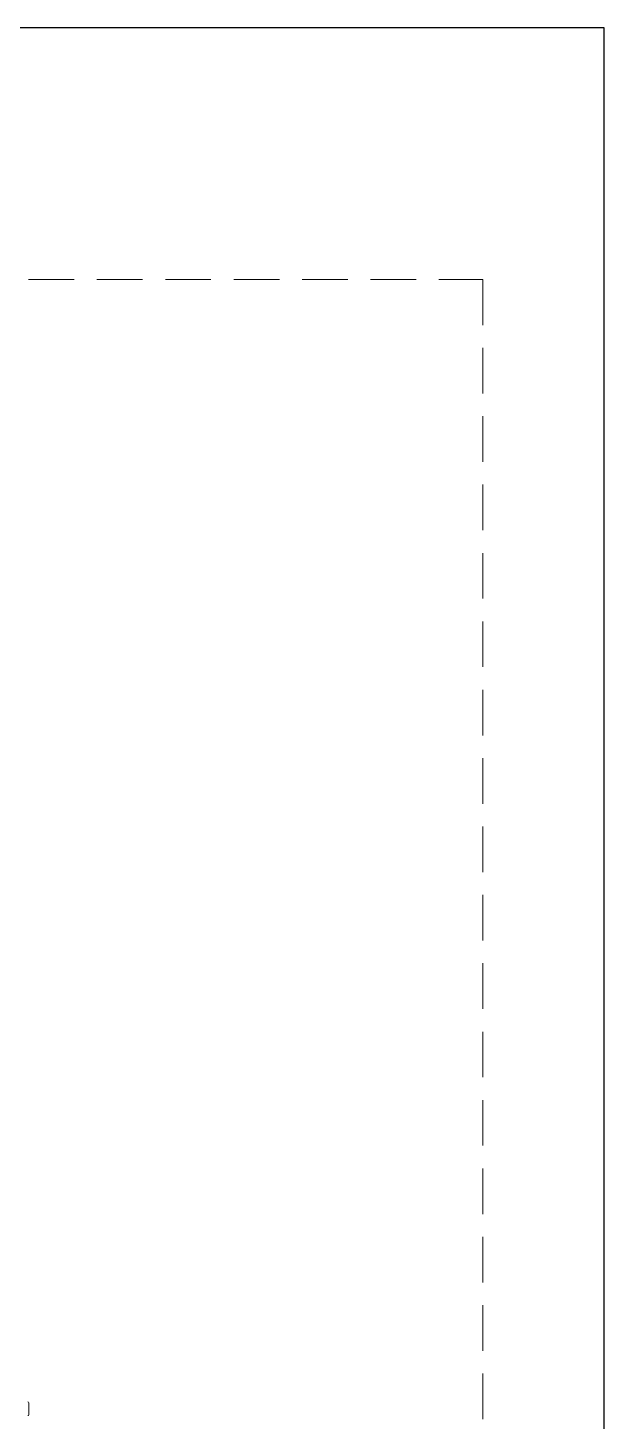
# Model space of a CAD drawing. Header units: inches. Extents: x 67248 to 85686, y -40174 to -31152.
# Drawn here: x 71708 to 72340, y -33457 to -31929 of the extents above; entities that cross this region are included whole.
import ezdxf

# ---------------------------------------------------------------- set-up
doc = ezdxf.new("R2010")
doc.units = ezdxf.units.IN
doc.header["$MEASUREMENT"] = 0
doc.linetypes.add('HIDDEN', pattern=[0.375, 0.25, -0.125])
doc.layers.add('! NO PLOT !', color=7, linetype='Continuous', true_color=0xff75dd, plot=False)
doc.layers.add('SI-General', color=7, linetype='Continuous', lineweight=5)
doc.layers.add('SI-TOPOLOGY-0.00', color=121, linetype='Continuous', lineweight=0)

# ---------------------------------------------------------------- blocks, each defined once
blk = doc.blocks.new('SWITCHf')
blk.add_line((22, -140), (9, -140))
for centre, start, end in [((9, -139), 180, 270), ((22, -139), 270, 0)]:
    blk.add_arc(centre, 1, start, end)

msp = doc.modelspace()

# ---------------------------------------------------------------- linework, layer by layer
at = {"layer": '! NO PLOT !'}
msp.add_lwpolyline([(67659.7, -35013), (70239.7, -35013), (70239.7, -34551), (72339.7, -34551), (72339.7, -31929), (67659.7, -31929), (67659.7, -35013)], dxfattribs=at)
at = {"layer": 'SI-General', "linetype": 'HIDDEN', "ltscale": 200}
msp.add_lwpolyline([(70583.6, -32205), (72206.6, -32205), (72206.6, -33659.1), (70583.6, -33659.1)], close=True, dxfattribs=at)

# ---------------------------------------------------------------- block references
at = {"layer": 'SI-TOPOLOGY-0.00', "rotation": 89.99999999999197}
msp.add_blockref('SWITCHf', (71568.9, -33459.1), dxfattribs=at)

doc.saveas('drawing.dxf')
